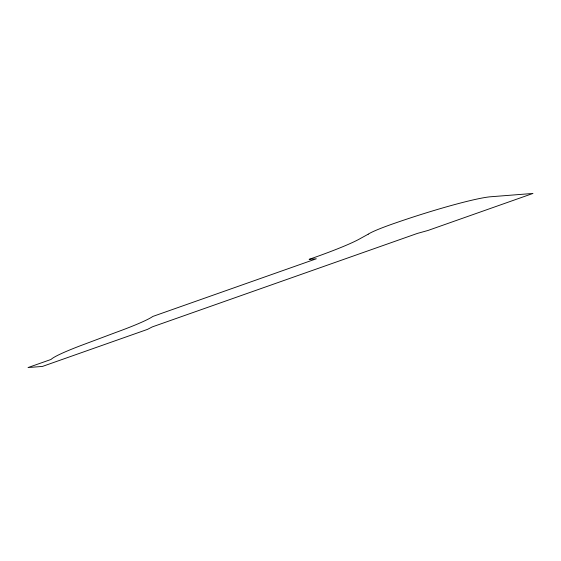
<?xml version="1.0" encoding="UTF-8"?>
<svg xmlns="http://www.w3.org/2000/svg" width="561" height="561" viewBox="0 0 561 561"><rect width="100%" height="100%" fill="white"/><g stroke="black" fill="none" stroke-linecap="round" stroke-linejoin="round"><path stroke-width="0.84" d="M368.212 234.189L360.358 238.509A84.402 6.914 -17.8 0 1 309.132 259.343L316.334 258.775L152.795 316.453A73.358 6.01 -17.8 0 1 116.127 332.343L80.237 345.8A73.07 5.989 -17.8 0 0 51.044 359.447L28.05 367.553L42.461 366.424L147.487 329.384L152.269 326.909L417.377 233.418L427.924 230.487L532.95 193.447L489.725 196.841A80.819 6.62 -17.8 0 0 394.811 223.201A40.413 3.31 -17.8 0 0 368.212 234.189"/></g></svg>
